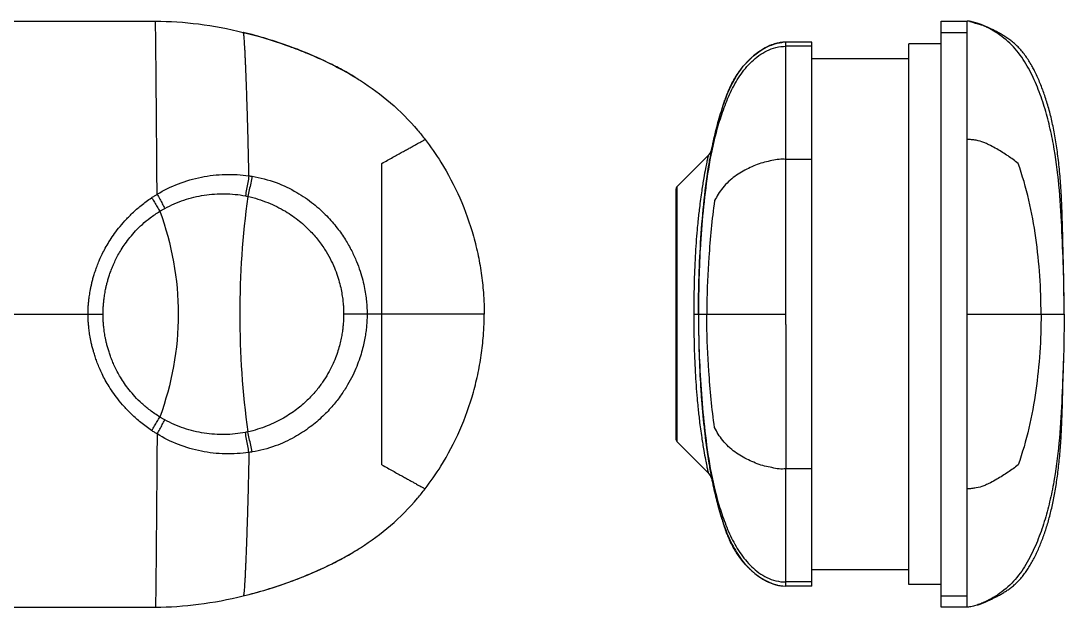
# Model space of a CAD drawing. Extents: x 12 to 460, y -119 to 203.
# Drawn here: x 125.56 to 157.8, y 131.19 to 149.29 of the extents above; entities that cross this region are included whole.
import ezdxf

# ---------------------------------------------------------------- set-up
doc = ezdxf.new("R2010")
doc.units = 0
doc.header["$LTSCALE"] = 16.335
doc.header["$MEASUREMENT"] = 0
doc.layers.get('0').update_dxf_attribs({"linetype": 'CONTINUOUS'})

msp = doc.modelspace()

# ---------------------------------------------------------------- linework, layer by layer
at = {"color": 7, "linetype": 'Continuous'}
for p, q in [((103.038, 149.285), (129.716, 149.285)), ((153.998, 131.185), (153.998, 149.285)), ((153.998, 149.285), (154.798, 149.285)), ((154.798, 131.185), (154.798, 149.285)), ((154.917, 149.274), (154.798, 149.285)), ((132.432, 148.939), (132.432, 148.939)), ((149.105, 148.632), (149.106, 148.632)), ((149.198, 148.635), (149.106, 148.632)), ((149.198, 139.912), (149.198, 148.635)), ((149.998, 148.635), (149.198, 148.635)), ((149.998, 131.835), (149.998, 148.635)), ((153.998, 148.939), (154.798, 148.939)), ((149.998, 148.509), (149.198, 148.509)), ((152.998, 131.885), (152.998, 148.585)), ((153.998, 148.585), (152.998, 148.585)), ((148.196, 148.209), (148.197, 148.209)), ((149.998, 148.135), (152.998, 148.135)), ((135.873, 147.562), (135.9, 147.545)), ((146.942, 145.489), (146.843, 144.977)), ((146.942, 145.489), (146.942, 145.492)), ((145.827, 144.165), (146.797, 145.134)), ((136.714, 135.58), (136.714, 144.891)), ((146.843, 144.976), (146.843, 144.977)), ((149.998, 145.014), (149.197, 145.015)), ((145.827, 144.165), (145.827, 136.306)), ((145.798, 144.094), (145.798, 136.377)), ((92.877, 140.235), (128.097, 140.235)), ((139.877, 140.235), (135.533, 140.235)), ((146.351, 140.235), (149.198, 140.235)), ((154.798, 140.235), (157.798, 140.235)), ((149.198, 139.912), (149.197, 135.456)), ((145.827, 136.306), (146.797, 135.336)), ((146.843, 135.496), (146.843, 135.494)), ((146.843, 135.494), (146.942, 134.981)), ((149.998, 135.456), (149.197, 135.455)), ((149.198, 131.835), (149.198, 135.456)), ((146.942, 134.981), (146.942, 134.979)), ((135.873, 132.909), (135.9, 132.925)), ((148.196, 132.262), (148.197, 132.261)), ((152.998, 132.335), (149.998, 132.335)), ((149.998, 131.962), (149.198, 131.962)), ((153.998, 131.885), (152.998, 131.885)), ((149.102, 131.839), (149.107, 131.839)), ((149.107, 131.839), (149.198, 131.835)), ((149.998, 131.835), (149.198, 131.835)), ((132.432, 131.532), (132.432, 131.532)), ((153.998, 131.532), (154.798, 131.532)), ((103.038, 131.185), (129.716, 131.185)), ((154.801, 131.185), (153.998, 131.185))]:
    msp.add_line(p, q, dxfattribs=at)
for centre, radius, start, end in [((146.441, 145.485), 0.5, 315, 338.2161), ((146.443, 145.488), 0.5, 315.0003, 336.7994), ((145.898, 144.094), 0.1, 135, 180), ((145.898, 136.377), 0.1, 180, 225), ((146.441, 134.985), 0.5, 21.7839, 45), ((146.443, 134.983), 0.5, 23.2009, 45)]:
    msp.add_arc(centre, radius, start, end, dxfattribs=at)
for points, knots in [([(129.716, 149.285), (130.16, 149.285), (131.075, 149.221), (131.976, 149.05), (132.432, 148.939)], [0, 0, 0, 0, 1.333292, 2.743324, 2.743324, 2.743324, 2.743324]), ([(129.768, 143.938), (129.768, 143.979), (129.764, 144.443), (129.759, 145.114), (129.752, 145.95), (129.747, 146.565), (129.742, 147.166), (129.737, 147.655), (129.734, 148.032), (129.732, 148.255), (129.73, 148.425), (129.729, 148.543), (129.727, 148.654), (129.726, 148.758), (129.725, 148.854), (129.724, 148.943), (129.722, 149.013), (129.722, 149.064), (129.721, 149.1), (129.72, 149.134), (129.72, 149.165), (129.719, 149.195), (129.718, 149.218), (129.718, 149.235), (129.718, 149.246), (129.717, 149.257), (129.717, 149.266), (129.717, 149.274), (129.717, 149.279), (129.716, 149.282), (129.716, 149.284), (129.716, 149.285), (129.716, 149.285), (129.716, 149.285)], [0, 0, 0, 0, 0.123625, 1.390075, 2.015544, 2.631482, 3.234061, 3.819151, 4.099108, 4.364228, 4.489334, 4.608013, 4.719219, 4.822828, 4.918962, 5.007781, 5.089321, 5.127207, 5.163061, 5.196802, 5.228356, 5.25765, 5.284613, 5.297158, 5.308858, 5.319469, 5.328746, 5.336447, 5.342326, 5.344508, 5.346144, 5.347207, 5.347677, 5.347677, 5.347677, 5.347677]), ([(154.911, 149.275), (154.948, 149.269), (155.004, 149.255), (155.085, 149.229), (155.146, 149.208), (155.196, 149.19), (155.221, 149.18), (155.231, 149.177), (155.345, 149.133), (154.734, 149.304), (154.946, 149.27), (154.902, 149.272), (154.889, 149.273)], [0, 0, 0, 0, 0.1147093, 0.1710416, 0.2547501, 0.3095285, 0.3292155, 0.3373135, 0.3407544, 0.6855377, 0.7072698, 0.7455284, 0.7455284, 0.7455284, 0.7455284]), ([(157.798, 140.235), (157.798, 140.661), (157.784, 141.512), (157.735, 142.788), (157.665, 144.063), (157.538, 145.12), (157.375, 145.955), (157.215, 146.572), (157.008, 147.177), (156.792, 147.666), (156.58, 148.04), (156.396, 148.306), (156.185, 148.551), (155.943, 148.765), (155.681, 148.949), (155.449, 149.08), (155.257, 149.168), (155.109, 149.224), (154.957, 149.271), (154.851, 149.285), (154.798, 149.285)], [0, 0, 0, 0, 1.277116, 2.554044, 3.829821, 5.106236, 5.743771, 6.380415, 7.01766, 7.659497, 7.982008, 8.304808, 8.627792, 8.950241, 9.271046, 9.588664, 9.746789, 9.905043, 10.063558, 10.222654, 10.222654, 10.222654, 10.222654]), ([(154.917, 149.274), (154.921, 149.274), (154.944, 149.27), (154.902, 149.272), (154.889, 149.273)], [0, 0, 0, 0, 0.01076442, 0.04902307, 0.04902307, 0.04902307, 0.04902307]), ([(155.164, 149.202), (155.178, 149.196), (155.199, 149.189), (155.221, 149.18), (155.231, 149.177), (155.235, 149.175), (155.237, 149.175)], [0, 0, 0, 0, 0.04561913, 0.06530612, 0.07340409, 0.07764534, 0.07764534, 0.07764534, 0.07764534]), ([(155.285, 149.156), (155.283, 149.157), (155.28, 149.158), (155.275, 149.16), (155.269, 149.162), (155.265, 149.164), (155.26, 149.166), (155.256, 149.168), (155.252, 149.169), (155.248, 149.171), (155.245, 149.172), (155.241, 149.173), (155.238, 149.174), (155.235, 149.175), (155.232, 149.177), (155.229, 149.178), (155.227, 149.179), (155.224, 149.18), (155.221, 149.181), (155.219, 149.182), (155.216, 149.183), (155.213, 149.184), (155.21, 149.185), (155.207, 149.186), (155.204, 149.187), (155.201, 149.189), (155.197, 149.19), (155.193, 149.192), (155.188, 149.193), (155.183, 149.195), (155.177, 149.197), (155.171, 149.2), (155.167, 149.201), (155.165, 149.202)], [0, 0, 0, 0, 0.0059005, 0.0114829, 0.0168596, 0.0221213, 0.0271577, 0.0317686, 0.0360226, 0.039978, 0.0436833, 0.0471799, 0.050503, 0.0536836, 0.0567496, 0.0597261, 0.0626383, 0.0655111, 0.0683693, 0.0712382, 0.074145, 0.0771192, 0.0801949, 0.0834117, 0.0868174, 0.0904705, 0.094444, 0.0988295, 0.103741, 0.1093181, 0.1157209, 0.1231069, 0.128814, 0.128814, 0.128814, 0.128814]), ([(155.529, 149.051), (155.503, 149.063), (155.461, 149.082), (155.408, 149.105), (155.375, 149.119), (155.353, 149.128), (155.337, 149.135), (155.324, 149.14), (155.314, 149.144), (155.305, 149.148), (155.298, 149.151), (155.291, 149.154), (155.287, 149.155), (155.285, 149.156)], [0, 0, 0, 0, 0.0871325, 0.1390762, 0.1712875, 0.1939195, 0.2109578, 0.2243625, 0.2352509, 0.2443965, 0.2523066, 0.2593211, 0.2656837, 0.2656837, 0.2656837, 0.2656837]), ([(132.432, 148.939), (132.876, 148.83), (133.355, 148.686), (133.826, 148.518), (133.866, 148.503)], [0, 0, 0, 0, 1.369548, 1.498645, 1.498645, 1.498645, 1.498645]), ([(132.606, 144.507), (132.602, 144.699), (132.594, 145.09), (132.579, 145.675), (132.564, 146.258), (132.546, 146.826), (132.53, 147.289), (132.516, 147.649), (132.507, 147.869), (132.5, 148.041), (132.494, 148.165), (132.489, 148.284), (132.483, 148.396), (132.477, 148.501), (132.471, 148.598), (132.465, 148.685), (132.46, 148.752), (132.455, 148.8), (132.452, 148.831), (132.449, 148.859), (132.446, 148.884), (132.443, 148.905), (132.439, 148.921), (132.437, 148.932), (132.434, 148.937), (132.433, 148.938), (132.432, 148.939)], [0, 0, 0, 0, 0.577239, 1.17192, 1.756959, 2.326106, 2.876533, 3.14519, 3.408449, 3.536971, 3.661667, 3.780909, 3.893671, 3.999085, 4.096299, 4.184397, 4.262185, 4.296821, 4.328418, 4.356831, 4.381917, 4.403387, 4.420363, 4.431879, 4.435375, 4.437396, 4.437396, 4.437396, 4.437396]), ([(148.197, 148.209), (148.25, 148.254), (148.383, 148.356), (148.613, 148.495), (148.846, 148.588), (149.014, 148.622), (149.085, 148.63), (149.105, 148.632)], [0, 0, 0, 0, 0.207295, 0.503561, 0.802359, 0.953891, 1.016267, 1.016267, 1.016267, 1.016267]), ([(149.105, 148.632), (149.053, 148.628), (148.934, 148.609), (148.75, 148.552), (148.554, 148.46), (148.369, 148.345), (148.252, 148.255), (148.197, 148.209)], [0, 0, 0, 0, 0.156629, 0.361209, 0.575926, 0.802965, 1.0166, 1.0166, 1.0166, 1.0166]), ([(149.105, 148.632), (149.053, 148.628), (148.99, 148.618), (148.927, 148.603), (148.916, 148.6)], [0, 0, 0, 0, 0.1566288, 0.1922191, 0.1922191, 0.1922191, 0.1922191]), ([(156.882, 147.75), (156.862, 147.791), (156.813, 147.884), (156.731, 148.025), (156.637, 148.17), (156.537, 148.306), (156.431, 148.431), (156.32, 148.544), (156.206, 148.644), (156.089, 148.733), (155.972, 148.811), (155.857, 148.881), (155.78, 148.923), (155.742, 148.944)], [0, 0, 0, 0, 0.136182, 0.314814, 0.488318, 0.656768, 0.820389, 0.978556, 1.130875, 1.277106, 1.417344, 1.552099, 1.681441, 1.681441, 1.681441, 1.681441]), ([(134.236, 148.363), (134.147, 148.398), (134.024, 148.445), (133.9, 148.491), (133.866, 148.503)], [0, 0, 0, 0, 0.2865378, 0.3957963, 0.3957963, 0.3957963, 0.3957963]), ([(134.236, 148.363), (134.294, 148.34), (134.581, 148.224), (134.894, 148.084), (135.145, 147.96), (135.174, 147.945)], [0, 0, 0, 0, 0.187376, 0.928694, 1.026911, 1.026911, 1.026911, 1.026911]), ([(146.498, 140.235), (146.498, 140.622), (146.512, 141.395), (146.571, 142.553), (146.671, 143.709), (146.823, 144.859), (147.026, 145.807), (147.26, 146.548), (147.479, 147.089), (147.712, 147.517), (147.942, 147.828), (148.138, 148.04), (148.36, 148.227), (148.61, 148.38), (148.892, 148.484), (149.095, 148.509), (149.198, 148.509)], [0, 0, 0, 0, 1.159768, 2.318914, 3.47837, 4.638555, 5.798571, 6.381311, 6.966466, 7.548189, 7.83668, 8.124656, 8.413834, 8.704437, 8.999757, 9.30953, 9.30953, 9.30953, 9.30953]), ([(146.942, 145.492), (146.943, 145.496), (146.985, 145.692), (147.077, 146.081), (147.243, 146.651), (147.42, 147.115), (147.597, 147.468), (147.749, 147.718), (147.926, 147.949), (148.081, 148.109), (148.175, 148.191), (148.196, 148.209)], [0, 0, 0, 0, 0.012517, 0.602763, 1.19848, 1.793798, 2.088847, 2.381049, 2.67093, 2.960649, 3.045008, 3.045008, 3.045008, 3.045008]), ([(148.196, 148.209), (148.192, 148.205), (148.177, 148.193), (148.154, 148.172), (148.126, 148.148), (148.099, 148.123), (148.073, 148.099), (148.048, 148.075), (148.024, 148.051), (148.001, 148.028), (147.979, 148.005), (147.957, 147.982), (147.936, 147.96), (147.916, 147.937), (147.897, 147.916), (147.879, 147.895), (147.861, 147.874), (147.845, 147.854), (147.829, 147.834), (147.814, 147.816), (147.8, 147.798), (147.788, 147.782), (147.777, 147.768), (147.768, 147.756), (147.761, 147.746), (147.757, 147.741), (147.755, 147.738), (147.754, 147.737)], [0, 0, 0, 0, 0.018111, 0.0564057, 0.0935243, 0.1297693, 0.1651839, 0.1997786, 0.2335636, 0.2665479, 0.2987362, 0.3301292, 0.3607252, 0.390514, 0.4194756, 0.4475729, 0.4747468, 0.5009114, 0.5259454, 0.549682, 0.5718928, 0.5922755, 0.6104338, 0.6258534, 0.6378804, 0.6457133, 0.6476802, 0.6476802, 0.6476802, 0.6476802]), ([(135.843, 147.58), (135.689, 147.672), (135.467, 147.796), (135.241, 147.912), (135.174, 147.945)], [0, 0, 0, 0, 0.539502, 0.762523, 0.762523, 0.762523, 0.762523]), ([(147.705, 147.667), (147.695, 147.653), (147.67, 147.616), (147.629, 147.55), (147.58, 147.466), (147.532, 147.377), (147.488, 147.287), (147.447, 147.199), (147.411, 147.115), (147.38, 147.039), (147.357, 146.978), (147.341, 146.935), (147.331, 146.907), (147.325, 146.89), (147.321, 146.879), (147.318, 146.871), (147.315, 146.864), (147.314, 146.859), (147.312, 146.854), (147.311, 146.85), (147.309, 146.846), (147.308, 146.843), (147.307, 146.839), (147.306, 146.837), (147.305, 146.834), (147.305, 146.833), (147.304, 146.832)], [0, 0, 0, 0, 0.05031, 0.1345991, 0.2351187, 0.338852, 0.4394961, 0.5371836, 0.6291489, 0.7133412, 0.7818704, 0.8260491, 0.8520331, 0.8687333, 0.8801976, 0.8886527, 0.8953406, 0.9009006, 0.9057187, 0.9100494, 0.9140646, 0.9178811, 0.9212654, 0.9241337, 0.9265803, 0.9286833, 0.9286833, 0.9286833, 0.9286833]), ([(147.764, 147.751), (147.764, 147.751), (147.763, 147.749), (147.762, 147.747), (147.759, 147.744), (147.757, 147.741), (147.755, 147.738), (147.752, 147.734), (147.749, 147.73), (147.745, 147.725), (147.741, 147.719), (147.736, 147.712), (147.729, 147.702), (147.718, 147.687), (147.71, 147.675), (147.705, 147.667)], [0, 0, 0, 0, 0.0009812, 0.0042596, 0.0089243, 0.012022, 0.0157936, 0.0204062, 0.0259397, 0.0320476, 0.0390425, 0.0475643, 0.0587865, 0.0753393, 0.1026893, 0.1026893, 0.1026893, 0.1026893]), ([(157.131, 147.177), (157.108, 147.238), (157.06, 147.359), (156.985, 147.537), (156.931, 147.652), (156.903, 147.708)], [0, 0, 0, 0, 0.197469, 0.3901553, 0.5782752, 0.5782752, 0.5782752, 0.5782752]), ([(135.9, 147.545), (135.952, 147.514), (136.329, 147.279), (137.009, 146.78), (137.645, 146.134), (137.973, 145.73), (138.049, 145.632)], [0, 0, 0, 0, 0.18237, 1.330199, 2.520559, 2.891171, 2.891171, 2.891171, 2.891171]), ([(157.732, 143.424), (157.728, 143.532), (157.72, 143.743), (157.704, 144.055), (157.684, 144.353), (157.659, 144.64), (157.631, 144.915), (157.599, 145.181), (157.563, 145.436), (157.523, 145.683), (157.48, 145.92), (157.432, 146.149), (157.38, 146.37), (157.325, 146.582), (157.264, 146.787), (157.202, 146.98), (157.158, 147.104), (157.136, 147.163)], [0, 0, 0, 0, 0.324613, 0.635758, 0.934574, 1.222009, 1.49887, 1.765854, 2.023685, 2.273035, 2.514327, 2.747963, 2.974423, 3.19418, 3.407532, 3.615042, 3.803049, 3.803049, 3.803049, 3.803049]), ([(147.31, 146.847), (147.301, 146.823), (147.273, 146.741), (147.296, 146.807), (147.302, 146.825), (147.305, 146.834), (147.307, 146.839), (147.308, 146.842), (147.311, 146.85), (147.295, 146.805), (147.287, 146.783), (147.264, 146.713), (147.243, 146.647), (147.22, 146.573), (147.197, 146.497), (147.174, 146.419), (147.151, 146.338), (147.127, 146.253), (147.102, 146.16), (147.075, 146.057), (147.045, 145.938), (147.011, 145.797), (146.976, 145.646), (146.953, 145.541), (146.942, 145.492)], [0, 0, 0, 0, 0.075262, 0.114481, 0.129641, 0.137485, 0.142313, 0.145628, 0.148076, 0.164911, 0.21506, 0.281592, 0.35584, 0.433124, 0.512267, 0.593398, 0.677255, 0.765185, 0.859481, 0.963999, 1.084755, 1.229454, 1.398354, 1.550487, 1.550487, 1.550487, 1.550487]), ([(136.714, 144.891), (136.772, 144.923), (136.885, 144.986), (137.05, 145.077), (137.204, 145.163), (137.344, 145.241), (137.471, 145.311), (137.586, 145.375), (137.688, 145.432), (137.776, 145.481), (137.85, 145.522), (137.909, 145.555), (137.957, 145.581), (137.993, 145.601), (138.02, 145.616), (138.037, 145.627), (138.047, 145.63), (138.049, 145.632)], [0, 0, 0, 0, 0.196895, 0.387614, 0.565658, 0.726431, 0.870189, 1.000751, 1.118718, 1.22088, 1.304842, 1.371732, 1.424656, 1.466337, 1.497367, 1.516718, 1.52658, 1.52658, 1.52658, 1.52658]), ([(138.049, 145.632), (138.224, 145.406), (138.625, 144.828), (139.149, 143.834), (139.501, 142.848), (139.697, 142.04), (139.784, 141.533), (139.832, 141.128), (139.854, 140.878), (139.866, 140.678), (139.872, 140.53), (139.876, 140.382), (139.877, 140.284), (139.877, 140.235)], [0, 0, 0, 0, 0.857179, 2.106774, 3.361473, 3.984429, 4.6003, 4.904632, 5.205982, 5.355412, 5.503938, 5.651507, 5.798066, 5.798066, 5.798066, 5.798066]), ([(156.375, 144.891), (156.275, 144.972), (156.116, 145.09), (155.892, 145.233), (155.712, 145.339), (155.556, 145.426), (155.425, 145.492), (155.277, 145.555), (155.114, 145.602), (154.938, 145.626), (154.845, 145.631), (154.798, 145.632)], [0, 0, 0, 0, 0.387131, 0.590654, 0.799668, 1.013715, 1.124791, 1.240957, 1.494596, 1.632065, 1.773064, 1.773064, 1.773064, 1.773064]), ([(146.797, 145.134), (146.796, 145.128), (146.79, 145.101), (146.784, 145.073), (146.78, 145.052)], [0, 0, 0, 0, 0.01907423, 0.08442052, 0.08442052, 0.08442052, 0.08442052]), ([(146.754, 144.929), (146.741, 144.864), (146.709, 144.702), (146.655, 144.409), (146.59, 144.005), (146.529, 143.558), (146.495, 143.243), (146.481, 143.104)], [0, 0, 0, 0, 0.200962, 0.493801, 0.895191, 1.426138, 1.846821, 1.846821, 1.846821, 1.846821]), ([(146.498, 140.235), (146.498, 140.628), (146.511, 141.413), (146.566, 142.589), (146.665, 143.762), (146.771, 144.557), (146.84, 144.96), (146.843, 144.976)], [0, 0, 0, 0, 1.177921, 2.354869, 3.532803, 4.708635, 4.758128, 4.758128, 4.758128, 4.758128]), ([(146.843, 144.976), (146.835, 144.93), (146.816, 144.818), (146.789, 144.648), (146.763, 144.474), (146.743, 144.326), (146.726, 144.198), (146.712, 144.086), (146.699, 143.986), (146.689, 143.896), (146.679, 143.813), (146.671, 143.735), (146.663, 143.663), (146.656, 143.595), (146.649, 143.531), (146.643, 143.471), (146.638, 143.415), (146.633, 143.364), (146.628, 143.316), (146.624, 143.272), (146.621, 143.233), (146.618, 143.198), (146.615, 143.167), (146.612, 143.141), (146.611, 143.121), (146.608, 143.104), (146.61, 143.097), (146.607, 143.091), (146.608, 143.091)], [0, 0, 0, 0, 0.139448, 0.341309, 0.517189, 0.664871, 0.791884, 0.903441, 1.003176, 1.093694, 1.176937, 1.254405, 1.327011, 1.395166, 1.459311, 1.519484, 1.57564, 1.627734, 1.675716, 1.719523, 1.759071, 1.794241, 1.824892, 1.850894, 1.87198, 1.887695, 1.897344, 1.900122, 1.900122, 1.900122, 1.900122]), ([(149.197, 145.014), (149.128, 145.021), (148.983, 145.023), (148.765, 144.974), (148.536, 144.936), (148.313, 144.858), (148.093, 144.766), (147.88, 144.655), (147.672, 144.528), (147.541, 144.429), (147.479, 144.376)], [0, 0, 0, 0, 0.205759, 0.43333, 0.666594, 0.902912, 1.139978, 1.379932, 1.624166, 1.869592, 1.869592, 1.869592, 1.869592]), ([(157.084, 140.235), (157.084, 141.023), (156.985, 142.599), (156.642, 144.15), (156.375, 144.891)], [0, 0, 0, 0, 2.363715, 4.725597, 4.725597, 4.725597, 4.725597]), ([(129.768, 143.938), (129.979, 144.065), (130.421, 144.283), (131.132, 144.49), (131.868, 144.572), (132.362, 144.543), (132.606, 144.507)], [0, 0, 0, 0, 0.737006, 1.471773, 2.209483, 2.948224, 2.948224, 2.948224, 2.948224]), ([(132.606, 144.507), (132.594, 144.438), (132.57, 144.3), (132.533, 144.094), (132.508, 143.957), (132.496, 143.889)], [0, 0, 0, 0, 0.2096228, 0.4201942, 0.6275615, 0.6275615, 0.6275615, 0.6275615]), ([(132.707, 144.493), (132.692, 144.424), (132.662, 144.285), (132.617, 144.079), (132.586, 143.941), (132.57, 143.873)], [0, 0, 0, 0, 0.2118508, 0.4247787, 0.6344917, 0.6344917, 0.6344917, 0.6344917]), ([(132.606, 144.507), (132.623, 144.505), (132.656, 144.501), (132.69, 144.496), (132.707, 144.493)], [0, 0, 0, 0, 0.0512581, 0.1023402, 0.1023402, 0.1023402, 0.1023402]), ([(132.707, 144.493), (132.958, 144.452), (133.436, 144.325), (134.071, 144.024), (134.591, 143.666), (135.005, 143.29), (135.33, 142.914), (135.584, 142.55), (135.78, 142.203), (135.93, 141.877), (136.042, 141.572), (136.123, 141.292), (136.18, 141.035), (136.219, 140.803), (136.242, 140.596), (136.255, 140.41), (136.258, 140.292), (136.258, 140.235)], [0, 0, 0, 0, 0.764478, 1.471831, 2.098731, 2.651957, 3.144358, 3.585808, 3.981535, 4.33914, 4.661434, 4.952677, 5.216028, 5.450819, 5.656825, 5.840787, 6.010392, 6.010392, 6.010392, 6.010392]), ([(147.48, 144.376), (147.462, 144.361), (147.379, 144.287), (147.25, 144.145), (147.108, 143.946), (147.031, 143.809), (146.996, 143.741)], [0, 0, 0, 0, 0.0700848, 0.3316431, 0.5733298, 0.8028746, 0.8028746, 0.8028746, 0.8028746]), ([(127.633, 140.235), (127.633, 140.263), (127.634, 140.316), (127.637, 140.391), (127.64, 140.46), (127.645, 140.526), (127.651, 140.593), (127.658, 140.662), (127.667, 140.735), (127.678, 140.815), (127.692, 140.902), (127.709, 140.997), (127.73, 141.101), (127.756, 141.214), (127.787, 141.336), (127.826, 141.467), (127.872, 141.609), (127.927, 141.76), (127.993, 141.922), (128.073, 142.095), (128.168, 142.278), (128.282, 142.473), (128.419, 142.68), (128.582, 142.897), (128.776, 143.126), (129.006, 143.362), (129.281, 143.604), (129.487, 143.755), (129.599, 143.83)], [0, 0, 0, 0, 0.083856, 0.157124, 0.225071, 0.290892, 0.357229, 0.426085, 0.499403, 0.579238, 0.667095, 0.763563, 0.869216, 0.984661, 1.110525, 1.247423, 1.395927, 1.556858, 1.731267, 1.920443, 2.126497, 2.35153, 2.597904, 2.868855, 3.167411, 3.495563, 3.8586, 4.262541, 4.262541, 4.262541, 4.262541]), ([(129.599, 143.83), (129.627, 143.849), (129.683, 143.885), (129.74, 143.921), (129.768, 143.938)], [0, 0, 0, 0, 0.1004074, 0.2008827, 0.2008827, 0.2008827, 0.2008827]), ([(129.599, 143.83), (129.628, 143.784), (129.685, 143.69), (129.77, 143.551), (129.826, 143.458), (129.854, 143.412)], [0, 0, 0, 0, 0.164852, 0.3286946, 0.4895549, 0.4895549, 0.4895549, 0.4895549]), ([(129.768, 143.938), (129.796, 143.889), (129.85, 143.792), (129.929, 143.646), (129.981, 143.549), (130.007, 143.501)], [0, 0, 0, 0, 0.167696, 0.3344545, 0.498198, 0.498198, 0.498198, 0.498198]), ([(130.007, 143.501), (130.196, 143.604), (130.591, 143.777), (131.218, 143.929), (131.86, 143.972), (132.287, 143.929), (132.496, 143.889)], [0, 0, 0, 0, 0.645943, 1.286629, 1.927606, 2.565939, 2.565939, 2.565939, 2.565939]), ([(132.496, 143.889), (132.508, 143.887), (132.533, 143.882), (132.558, 143.876), (132.57, 143.873)], [0, 0, 0, 0, 0.03808137, 0.07624075, 0.07624075, 0.07624075, 0.07624075]), ([(132.57, 143.873), (132.781, 143.826), (133.182, 143.699), (133.718, 143.437), (134.157, 143.13), (134.506, 142.81), (134.778, 142.492), (134.989, 142.182), (135.151, 141.887), (135.273, 141.611), (135.364, 141.354), (135.429, 141.116), (135.474, 140.9), (135.503, 140.706), (135.521, 140.533), (135.531, 140.379), (135.533, 140.282), (135.533, 140.235)], [0, 0, 0, 0, 0.649641, 1.253299, 1.78373, 2.251799, 2.667317, 3.039457, 3.373399, 3.674839, 3.946068, 4.190769, 4.411745, 4.608584, 4.780739, 4.933068, 5.07169, 5.07169, 5.07169, 5.07169]), ([(129.854, 143.412), (129.879, 143.427), (129.929, 143.458), (129.981, 143.486), (130.007, 143.501)], [0, 0, 0, 0, 0.0884995, 0.1769941, 0.1769941, 0.1769941, 0.1769941]), ([(146.996, 143.741), (146.913, 143.161), (146.813, 142.087), (146.763, 141.01), (146.756, 140.518)], [0, 0, 0, 0, 1.757745, 3.232846, 3.232846, 3.232846, 3.232846]), ([(128.097, 140.235), (128.097, 140.259), (128.098, 140.304), (128.1, 140.369), (128.103, 140.43), (128.107, 140.488), (128.112, 140.547), (128.117, 140.609), (128.124, 140.674), (128.133, 140.745), (128.144, 140.823), (128.159, 140.908), (128.176, 141.001), (128.198, 141.102), (128.226, 141.212), (128.259, 141.33), (128.299, 141.458), (128.348, 141.594), (128.406, 141.739), (128.476, 141.894), (128.56, 142.059), (128.662, 142.233), (128.785, 142.418), (128.932, 142.612), (129.107, 142.813), (129.316, 143.018), (129.565, 143.224), (129.752, 143.35), (129.854, 143.412)], [0, 0, 0, 0, 0.071859, 0.135349, 0.194833, 0.252838, 0.311547, 0.372663, 0.437879, 0.509014, 0.58741, 0.6736, 0.768108, 0.871483, 0.984289, 1.107078, 1.240326, 1.38465, 1.540911, 1.710156, 1.894186, 2.095395, 2.316066, 2.558882, 2.824964, 3.115733, 3.436206, 3.792319, 3.792319, 3.792319, 3.792319]), ([(157.779, 141.691), (157.777, 141.782), (157.772, 142.004), (157.763, 142.35), (157.753, 142.723), (157.745, 143.038), (157.739, 143.228), (157.737, 143.3)], [0, 0, 0, 0, 0.27362, 0.665886, 1.038813, 1.394096, 1.609675, 1.609675, 1.609675, 1.609675]), ([(146.481, 143.104), (146.472, 143.017), (146.438, 142.658), (146.393, 142.006), (146.359, 141.136), (146.351, 140.539), (146.351, 140.235)], [0, 0, 0, 0, 0.260955, 1.080251, 1.962087, 2.872235, 2.872235, 2.872235, 2.872235]), ([(146.608, 143.09), (146.606, 143.062), (146.579, 142.746), (146.544, 142.197), (146.523, 141.676), (146.516, 141.444)], [0, 0, 0, 0, 0.08523, 0.95068, 1.64953, 1.64953, 1.64953, 1.64953]), ([(157.798, 140.235), (157.798, 140.372), (157.797, 140.665), (157.791, 141.103), (157.784, 141.451), (157.78, 141.644), (157.779, 141.691)], [0, 0, 0, 0, 0.411234, 0.87688, 1.315318, 1.455679, 1.455679, 1.455679, 1.455679]), ([(146.514, 141.385), (146.512, 141.325), (146.502, 140.942), (146.498, 140.559), (146.498, 140.235)], [0, 0, 0, 0, 0.179432, 1.149683, 1.149683, 1.149683, 1.149683]), ([(129.599, 136.64), (129.483, 136.718), (129.27, 136.875), (128.988, 137.125), (128.753, 137.37), (128.556, 137.606), (128.392, 137.829), (128.255, 138.041), (128.142, 138.24), (128.048, 138.428), (127.97, 138.603), (127.906, 138.767), (127.852, 138.92), (127.808, 139.062), (127.771, 139.194), (127.742, 139.316), (127.718, 139.428), (127.698, 139.53), (127.683, 139.623), (127.67, 139.708), (127.661, 139.786), (127.653, 139.86), (127.646, 139.931), (127.641, 140.002), (127.637, 140.075), (127.634, 140.153), (127.633, 140.207), (127.633, 140.235)], [0, 0, 0, 0, 0.418201, 0.792582, 1.129854, 1.435725, 1.712123, 1.962809, 2.191142, 2.399636, 2.590701, 2.766421, 2.928062, 3.076739, 3.213257, 3.338276, 3.452463, 3.556468, 3.650917, 3.736359, 3.814149, 3.886899, 3.957407, 4.028109, 4.100853, 4.177588, 4.262499, 4.262499, 4.262499, 4.262499]), ([(129.854, 137.058), (129.749, 137.122), (129.555, 137.254), (129.299, 137.467), (129.086, 137.68), (128.909, 137.888), (128.761, 138.087), (128.638, 138.277), (128.537, 138.455), (128.454, 138.623), (128.385, 138.78), (128.329, 138.928), (128.282, 139.065), (128.243, 139.193), (128.212, 139.312), (128.187, 139.421), (128.166, 139.521), (128.15, 139.613), (128.137, 139.697), (128.127, 139.773), (128.119, 139.842), (128.113, 139.907), (128.108, 139.97), (128.104, 140.033), (128.101, 140.097), (128.098, 140.165), (128.097, 140.211), (128.097, 140.235)], [0, 0, 0, 0, 0.368686, 0.699221, 0.998213, 1.271034, 1.518808, 1.743263, 1.947333, 2.133602, 2.304623, 2.46212, 2.60712, 2.740513, 2.862922, 2.974924, 3.077117, 3.17009, 3.254412, 3.330585, 3.39982, 3.464437, 3.526887, 3.589249, 3.652983, 3.719506, 3.792275, 3.792275, 3.792275, 3.792275]), ([(135.533, 140.235), (135.533, 140.19), (135.531, 140.098), (135.522, 139.958), (135.508, 139.811), (135.487, 139.655), (135.457, 139.485), (135.414, 139.299), (135.356, 139.096), (135.279, 138.876), (135.177, 138.639), (135.046, 138.387), (134.879, 138.121), (134.668, 137.844), (134.402, 137.56), (134.071, 137.276), (133.658, 137.002), (133.153, 136.762), (132.773, 136.643), (132.57, 136.597)], [0, 0, 0, 0, 0.135418, 0.275962, 0.421512, 0.577296, 0.749202, 0.939389, 1.149765, 1.381953, 1.638559, 1.921345, 2.233372, 2.580348, 2.965533, 3.398504, 3.885911, 4.447394, 5.072171, 5.072171, 5.072171, 5.072171]), ([(136.258, 140.235), (136.258, 140.18), (136.255, 140.068), (136.244, 139.899), (136.225, 139.723), (136.198, 139.536), (136.159, 139.334), (136.105, 139.113), (136.032, 138.873), (135.936, 138.613), (135.812, 138.334), (135.653, 138.037), (135.451, 137.724), (135.198, 137.397), (134.882, 137.062), (134.489, 136.729), (134, 136.41), (133.401, 136.136), (132.949, 136.017), (132.707, 135.978)], [0, 0, 0, 0, 0.165707, 0.33556, 0.509895, 0.695823, 0.900756, 1.127352, 1.377669, 1.653564, 1.958045, 2.293153, 2.663101, 3.074826, 3.530674, 4.042177, 4.618114, 5.275609, 6.011018, 6.011018, 6.011018, 6.011018]), ([(138.049, 134.838), (138.224, 135.064), (138.625, 135.642), (139.149, 136.637), (139.501, 137.622), (139.697, 138.431), (139.784, 138.938), (139.832, 139.342), (139.854, 139.593), (139.866, 139.793), (139.872, 139.941), (139.876, 140.088), (139.877, 140.186), (139.877, 140.235)], [0, 0, 0, 0, 0.857179, 2.106774, 3.361473, 3.984429, 4.6003, 4.904632, 5.205982, 5.355412, 5.503938, 5.651507, 5.798066, 5.798066, 5.798066, 5.798066]), ([(146.351, 140.235), (146.351, 139.932), (146.359, 139.336), (146.393, 138.467), (146.438, 137.814), (146.472, 137.455), (146.481, 137.367)], [0, 0, 0, 0, 0.908625, 1.789084, 2.607825, 2.872216, 2.872216, 2.872216, 2.872216]), ([(146.498, 140.235), (146.498, 139.912), (146.502, 139.529), (146.512, 139.146), (146.514, 139.086)], [0, 0, 0, 0, 0.968627, 1.149274, 1.149274, 1.149274, 1.149274]), ([(146.498, 140.235), (146.498, 139.843), (146.511, 139.058), (146.566, 137.881), (146.665, 136.708), (146.771, 135.914), (146.84, 135.512), (146.843, 135.496)], [0, 0, 0, 0, 1.177921, 2.354869, 3.532803, 4.708635, 4.757192, 4.757192, 4.757192, 4.757192]), ([(146.498, 140.235), (146.498, 139.849), (146.512, 139.076), (146.571, 137.918), (146.671, 136.762), (146.823, 135.612), (147.026, 134.664), (147.26, 133.923), (147.479, 133.381), (147.712, 132.954), (147.942, 132.643), (148.138, 132.43), (148.36, 132.243), (148.61, 132.091), (148.892, 131.986), (149.095, 131.962), (149.198, 131.962)], [0, 0, 0, 0, 1.159768, 2.318914, 3.47837, 4.638555, 5.798571, 6.381311, 6.966466, 7.548189, 7.83668, 8.124656, 8.413834, 8.704437, 8.999757, 9.30953, 9.30953, 9.30953, 9.30953]), ([(146.996, 136.73), (146.913, 137.31), (146.813, 138.384), (146.763, 139.461), (146.756, 139.952)], [0, 0, 0, 0, 1.757745, 3.232846, 3.232846, 3.232846, 3.232846]), ([(157.798, 140.235), (157.798, 139.81), (157.784, 138.958), (157.735, 137.683), (157.665, 136.408), (157.538, 135.351), (157.375, 134.516), (157.215, 133.899), (157.008, 133.294), (156.792, 132.805), (156.58, 132.431), (156.396, 132.165), (156.185, 131.92), (155.943, 131.706), (155.681, 131.521), (155.449, 131.39), (155.257, 131.303), (155.109, 131.247), (154.957, 131.2), (154.851, 131.186), (154.798, 131.185)], [0, 0, 0, 0, 1.277116, 2.554044, 3.829821, 5.106236, 5.743771, 6.380415, 7.01766, 7.659497, 7.982008, 8.304808, 8.627792, 8.950241, 9.271046, 9.588664, 9.746789, 9.905043, 10.063558, 10.222654, 10.222654, 10.222654, 10.222654]), ([(157.084, 140.235), (157.084, 139.447), (156.985, 137.871), (156.642, 136.321), (156.375, 135.58)], [0, 0, 0, 0, 2.363715, 4.725597, 4.725597, 4.725597, 4.725597]), ([(146.516, 139.027), (146.523, 138.795), (146.544, 138.275), (146.579, 137.727), (146.606, 137.41), (146.608, 137.38)], [0, 0, 0, 0, 0.695261, 1.560154, 1.649019, 1.649019, 1.649019, 1.649019]), ([(157.74, 137.27), (157.743, 137.377), (157.749, 137.595), (157.758, 137.93), (157.768, 138.28), (157.774, 138.565), (157.778, 138.733), (157.779, 138.779)], [0, 0, 0, 0, 0.320065, 0.654391, 1.004239, 1.371075, 1.508705, 1.508705, 1.508705, 1.508705]), ([(146.481, 137.367), (146.495, 137.228), (146.529, 136.914), (146.589, 136.467), (146.655, 136.063), (146.709, 135.769), (146.741, 135.608), (146.754, 135.542)], [0, 0, 0, 0, 0.417988, 0.949759, 1.351797, 1.645113, 1.84644, 1.84644, 1.84644, 1.84644]), ([(146.608, 137.38), (146.605, 137.38), (146.611, 137.368), (146.609, 137.356), (146.612, 137.337), (146.614, 137.314), (146.616, 137.286), (146.619, 137.254), (146.622, 137.218), (146.626, 137.178), (146.63, 137.135), (146.635, 137.087), (146.64, 137.036), (146.645, 136.98), (146.651, 136.921), (146.658, 136.858), (146.665, 136.79), (146.673, 136.718), (146.681, 136.641), (146.691, 136.558), (146.701, 136.468), (146.713, 136.37), (146.727, 136.261), (146.744, 136.139), (146.763, 135.999), (146.787, 135.837), (146.814, 135.667), (146.833, 135.55), (146.843, 135.496)], [0, 0, 0, 0, 0.009597, 0.02313, 0.041925, 0.065459, 0.093378, 0.125461, 0.161585, 0.201631, 0.245544, 0.293313, 0.344959, 0.400523, 0.460066, 0.523661, 0.591542, 0.664056, 0.741438, 0.824472, 0.914365, 1.012663, 1.121427, 1.243481, 1.382755, 1.544118, 1.733724, 1.899932, 1.899932, 1.899932, 1.899932]), ([(129.599, 136.64), (129.628, 136.687), (129.685, 136.78), (129.77, 136.92), (129.826, 137.012), (129.854, 137.058)], [0, 0, 0, 0, 0.164852, 0.3286946, 0.4895549, 0.4895549, 0.4895549, 0.4895549]), ([(130.007, 136.97), (129.981, 136.984), (129.929, 137.013), (129.879, 137.043), (129.854, 137.058)], [0, 0, 0, 0, 0.0884945, 0.1769941, 0.1769941, 0.1769941, 0.1769941]), ([(157.135, 133.306), (157.135, 133.307), (157.157, 133.366), (157.2, 133.484), (157.259, 133.665), (157.314, 133.852), (157.366, 134.045), (157.415, 134.245), (157.46, 134.452), (157.502, 134.666), (157.54, 134.888), (157.575, 135.117), (157.607, 135.354), (157.636, 135.599), (157.661, 135.853), (157.683, 136.116), (157.702, 136.389), (157.717, 136.673), (157.728, 136.935), (157.734, 137.102), (157.737, 137.171)], [0, 0, 0, 0, 0.002065, 0.187694, 0.377705, 0.572567, 0.772757, 0.978532, 1.190203, 1.408162, 1.632734, 1.864213, 2.102979, 2.349591, 2.604602, 2.86855, 3.142066, 3.425872, 3.720834, 3.92873, 3.92873, 3.92873, 3.92873]), ([(129.768, 136.533), (129.796, 136.581), (129.85, 136.679), (129.929, 136.825), (129.981, 136.922), (130.007, 136.97)], [0, 0, 0, 0, 0.167696, 0.3344545, 0.4981979, 0.4981979, 0.4981979, 0.4981979]), ([(132.496, 136.581), (132.287, 136.542), (131.86, 136.498), (131.218, 136.541), (130.591, 136.694), (130.196, 136.867), (130.007, 136.97)], [0, 0, 0, 0, 0.638333, 1.27931, 1.919996, 2.565939, 2.565939, 2.565939, 2.565939]), ([(147.48, 136.095), (147.462, 136.11), (147.379, 136.184), (147.25, 136.325), (147.108, 136.525), (147.031, 136.662), (146.996, 136.73)], [0, 0, 0, 0, 0.0700848, 0.3316431, 0.5733298, 0.8028746, 0.8028746, 0.8028746, 0.8028746]), ([(129.768, 136.533), (129.74, 136.55), (129.683, 136.585), (129.627, 136.622), (129.599, 136.64)], [0, 0, 0, 0, 0.1004754, 0.2008827, 0.2008827, 0.2008827, 0.2008827]), ([(129.768, 136.533), (129.768, 136.491), (129.764, 136.028), (129.759, 135.356), (129.752, 134.52), (129.747, 133.906), (129.742, 133.305), (129.737, 132.815), (129.734, 132.439), (129.732, 132.215), (129.73, 132.046), (129.729, 131.927), (129.727, 131.816), (129.726, 131.712), (129.725, 131.616), (129.724, 131.527), (129.722, 131.458), (129.722, 131.406), (129.721, 131.371), (129.72, 131.337), (129.72, 131.305), (129.719, 131.276), (129.718, 131.253), (129.718, 131.236), (129.718, 131.224), (129.717, 131.214), (129.717, 131.205), (129.717, 131.197), (129.717, 131.192), (129.716, 131.189), (129.716, 131.187), (129.716, 131.186), (129.716, 131.185), (129.716, 131.185)], [0, 0, 0, 0, 0.123625, 1.390075, 2.015544, 2.631482, 3.234061, 3.819151, 4.099108, 4.364228, 4.489334, 4.608013, 4.719219, 4.822828, 4.918962, 5.007781, 5.089321, 5.127207, 5.163061, 5.196802, 5.228356, 5.25765, 5.284613, 5.297158, 5.308858, 5.319469, 5.328746, 5.336447, 5.342326, 5.344508, 5.346144, 5.347207, 5.347677, 5.347677, 5.347677, 5.347677]), ([(132.606, 135.964), (132.362, 135.928), (131.868, 135.898), (131.132, 135.98), (130.421, 136.188), (129.979, 136.406), (129.768, 136.533)], [0, 0, 0, 0, 0.738742, 1.476451, 2.211218, 2.948224, 2.948224, 2.948224, 2.948224]), ([(132.57, 136.597), (132.558, 136.594), (132.533, 136.589), (132.508, 136.584), (132.496, 136.581)], [0, 0, 0, 0, 0.03815938, 0.07624075, 0.07624075, 0.07624075, 0.07624075]), ([(132.606, 135.964), (132.594, 136.032), (132.57, 136.17), (132.533, 136.376), (132.508, 136.514), (132.496, 136.581)], [0, 0, 0, 0, 0.2096228, 0.4201942, 0.6275616, 0.6275616, 0.6275616, 0.6275616]), ([(132.707, 135.978), (132.692, 136.047), (132.662, 136.185), (132.617, 136.392), (132.586, 136.529), (132.57, 136.597)], [0, 0, 0, 0, 0.2118507, 0.4247785, 0.6344915, 0.6344915, 0.6344915, 0.6344915]), ([(149.197, 135.456), (149.128, 135.45), (148.983, 135.447), (148.765, 135.496), (148.536, 135.535), (148.313, 135.613), (148.093, 135.704), (147.88, 135.815), (147.672, 135.943), (147.541, 136.041), (147.479, 136.094)], [0, 0, 0, 0, 0.205759, 0.43333, 0.666594, 0.902912, 1.139978, 1.379932, 1.624166, 1.869592, 1.869592, 1.869592, 1.869592]), ([(132.606, 135.964), (132.602, 135.771), (132.594, 135.381), (132.579, 134.795), (132.564, 134.212), (132.546, 133.645), (132.53, 133.182), (132.516, 132.822), (132.507, 132.602), (132.5, 132.43), (132.494, 132.306), (132.489, 132.187), (132.483, 132.074), (132.477, 131.969), (132.471, 131.873), (132.465, 131.785), (132.46, 131.719), (132.455, 131.671), (132.452, 131.639), (132.449, 131.611), (132.446, 131.586), (132.443, 131.566), (132.439, 131.549), (132.437, 131.539), (132.434, 131.534), (132.433, 131.532), (132.432, 131.532)], [0, 0, 0, 0, 0.577239, 1.17192, 1.756959, 2.326106, 2.876533, 3.14519, 3.408449, 3.536971, 3.661667, 3.780909, 3.893671, 3.999085, 4.096299, 4.184397, 4.262185, 4.296821, 4.328418, 4.356831, 4.381917, 4.403387, 4.420363, 4.431879, 4.435375, 4.437396, 4.437396, 4.437396, 4.437396]), ([(132.707, 135.978), (132.69, 135.975), (132.656, 135.97), (132.623, 135.966), (132.606, 135.964)], [0, 0, 0, 0, 0.0510821, 0.1023402, 0.1023402, 0.1023402, 0.1023402]), ([(136.714, 135.58), (136.772, 135.548), (136.885, 135.485), (137.05, 135.394), (137.204, 135.308), (137.344, 135.23), (137.471, 135.159), (137.586, 135.096), (137.688, 135.039), (137.776, 134.99), (137.85, 134.949), (137.909, 134.916), (137.957, 134.89), (137.993, 134.869), (138.02, 134.855), (138.037, 134.844), (138.047, 134.841), (138.049, 134.838)], [0, 0, 0, 0, 0.196895, 0.387614, 0.565658, 0.726431, 0.870189, 1.000751, 1.118718, 1.22088, 1.304842, 1.371732, 1.424656, 1.466337, 1.497367, 1.516718, 1.52658, 1.52658, 1.52658, 1.52658]), ([(146.767, 135.478), (146.771, 135.458), (146.78, 135.417), (146.789, 135.376), (146.793, 135.355)], [0, 0, 0, 0, 0.0603962, 0.125865, 0.125865, 0.125865, 0.125865]), ([(156.375, 135.58), (156.275, 135.498), (156.116, 135.381), (155.892, 135.238), (155.712, 135.132), (155.556, 135.044), (155.425, 134.979), (155.277, 134.916), (155.114, 134.869), (154.938, 134.845), (154.845, 134.84), (154.798, 134.838)], [0, 0, 0, 0, 0.387131, 0.590654, 0.799668, 1.013715, 1.124791, 1.240957, 1.494596, 1.632065, 1.773064, 1.773064, 1.773064, 1.773064]), ([(135.9, 132.925), (135.952, 132.957), (136.329, 133.191), (137.009, 133.691), (137.645, 134.337), (137.973, 134.741), (138.049, 134.838)], [0, 0, 0, 0, 0.18237, 1.330199, 2.520559, 2.891171, 2.891171, 2.891171, 2.891171]), ([(146.942, 134.979), (146.943, 134.975), (146.985, 134.778), (147.077, 134.39), (147.243, 133.819), (147.42, 133.355), (147.597, 133.003), (147.749, 132.753), (147.926, 132.521), (148.081, 132.362), (148.175, 132.28), (148.196, 132.262)], [0, 0, 0, 0, 0.012525, 0.602771, 1.198488, 1.793806, 2.088855, 2.381057, 2.670938, 2.960658, 3.045017, 3.045017, 3.045017, 3.045017]), ([(146.942, 134.979), (146.943, 134.978), (146.957, 134.912), (146.983, 134.791), (147.022, 134.625), (147.057, 134.485), (147.088, 134.366), (147.115, 134.261), (147.141, 134.168), (147.165, 134.082), (147.189, 133.999), (147.213, 133.92), (147.237, 133.843), (147.26, 133.769), (147.282, 133.704), (147.296, 133.663), (147.302, 133.644), (147.303, 133.643)], [0, 0, 0, 0, 0.002464, 0.202649, 0.371295, 0.513833, 0.635748, 0.741787, 0.837185, 0.926233, 1.01139, 1.094117, 1.175101, 1.253751, 1.325478, 1.381012, 1.384442, 1.384442, 1.384442, 1.384442]), ([(147.302, 133.645), (147.302, 133.645), (147.303, 133.644), (147.303, 133.643), (147.304, 133.64), (147.305, 133.638), (147.306, 133.635), (147.307, 133.632), (147.308, 133.629), (147.309, 133.626), (147.31, 133.622), (147.311, 133.618), (147.313, 133.614), (147.315, 133.609), (147.317, 133.603), (147.319, 133.596), (147.323, 133.586), (147.328, 133.572), (147.336, 133.549), (147.349, 133.513), (147.37, 133.457), (147.399, 133.386), (147.433, 133.305), (147.471, 133.219), (147.514, 133.131), (147.56, 133.04), (147.609, 132.953), (147.655, 132.879), (147.69, 132.825), (147.712, 132.793), (147.725, 132.775), (147.733, 132.763), (147.739, 132.755), (147.743, 132.749), (147.747, 132.743), (147.75, 132.739), (147.753, 132.735), (147.756, 132.731), (147.758, 132.729), (147.76, 132.726), (147.761, 132.724), (147.763, 132.722), (147.764, 132.72), (147.764, 132.72)], [0, 0, 0, 0, 0.000001, 0.002224, 0.004936, 0.008673, 0.011022, 0.013765, 0.016982, 0.020692, 0.02459, 0.028726, 0.033245, 0.038355, 0.044375, 0.051835, 0.061717, 0.075717, 0.096978, 0.132703, 0.193318, 0.27436, 0.363204, 0.456959, 0.555784, 0.658084, 0.761099, 0.856154, 0.919646, 0.953422, 0.973099, 0.98626, 0.995884, 1.003473, 1.009883, 1.015577, 1.020523, 1.024568, 1.027937, 1.030785, 1.03322, 1.037146, 1.038433, 1.038433, 1.038433, 1.038433]), ([(156.929, 132.817), (156.954, 132.869), (157.003, 132.976), (157.071, 133.139), (157.114, 133.25), (157.135, 133.306)], [0, 0, 0, 0, 0.1738513, 0.3515022, 0.5310656, 0.5310656, 0.5310656, 0.5310656]), ([(135.174, 132.525), (135.241, 132.559), (135.467, 132.674), (135.689, 132.799), (135.843, 132.891)], [0, 0, 0, 0, 0.223021, 0.762523, 0.762523, 0.762523, 0.762523]), ([(134.236, 132.108), (134.294, 132.131), (134.581, 132.247), (134.894, 132.387), (135.145, 132.511), (135.174, 132.525)], [0, 0, 0, 0, 0.187376, 0.928694, 1.026911, 1.026911, 1.026911, 1.026911]), ([(147.755, 132.732), (147.753, 132.731), (147.763, 132.725), (147.766, 132.716), (147.777, 132.704), (147.787, 132.69), (147.799, 132.674), (147.813, 132.656), (147.828, 132.638), (147.843, 132.618), (147.86, 132.598), (147.878, 132.577), (147.896, 132.556), (147.915, 132.534), (147.935, 132.512), (147.956, 132.49), (147.978, 132.467), (148, 132.443), (148.023, 132.42), (148.048, 132.396), (148.073, 132.372), (148.099, 132.348), (148.126, 132.323), (148.154, 132.298), (148.177, 132.278), (148.192, 132.266), (148.196, 132.262)], [0, 0, 0, 0, 0.0078402, 0.019556, 0.0347648, 0.0527904, 0.0730992, 0.0952797, 0.119018, 0.1440771, 0.1702841, 0.1975138, 0.2256775, 0.2547142, 0.2845853, 0.3152705, 0.346759, 0.3790494, 0.4121424, 0.446043, 0.4807604, 0.5163054, 0.5526888, 0.5899533, 0.6284019, 0.6466814, 0.6466814, 0.6466814, 0.6466814]), ([(155.776, 131.545), (155.811, 131.564), (155.881, 131.604), (155.988, 131.67), (156.096, 131.743), (156.204, 131.825), (156.309, 131.917), (156.411, 132.019), (156.509, 132.131), (156.602, 132.252), (156.691, 132.382), (156.775, 132.52), (156.828, 132.616), (156.853, 132.665)], [0, 0, 0, 0, 0.118827, 0.244248, 0.375112, 0.510608, 0.650311, 0.794372, 0.942909, 1.095737, 1.252879, 1.414504, 1.580437, 1.580437, 1.580437, 1.580437]), ([(148.197, 132.261), (148.25, 132.217), (148.384, 132.115), (148.613, 131.976), (148.846, 131.883), (149.013, 131.848), (149.082, 131.841), (149.102, 131.839)], [0, 0, 0, 0, 0.207178, 0.503444, 0.802242, 0.953775, 1.012787, 1.012787, 1.012787, 1.012787]), ([(148.197, 132.261), (148.251, 132.216), (148.366, 132.128), (148.549, 132.014), (148.741, 131.922), (148.925, 131.863), (149.047, 131.844), (149.102, 131.839)], [0, 0, 0, 0, 0.209138, 0.435292, 0.645982, 0.846527, 1.013129, 1.013129, 1.013129, 1.013129]), ([(132.432, 131.532), (132.876, 131.64), (133.355, 131.784), (133.826, 131.953), (133.866, 131.967)], [0, 0, 0, 0, 1.369548, 1.498645, 1.498645, 1.498645, 1.498645]), ([(133.866, 131.967), (133.9, 131.98), (134.024, 132.025), (134.147, 132.072), (134.236, 132.108)], [0, 0, 0, 0, 0.1092585, 0.3957963, 0.3957963, 0.3957963, 0.3957963]), ([(148.91, 131.872), (148.919, 131.87), (148.982, 131.854), (149.047, 131.844), (149.102, 131.839)], [0, 0, 0, 0, 0.0281981, 0.1948004, 0.1948004, 0.1948004, 0.1948004]), ([(155.581, 131.445), (155.614, 131.461), (155.679, 131.493), (155.743, 131.527), (155.776, 131.545)], [0, 0, 0, 0, 0.1071233, 0.2187382, 0.2187382, 0.2187382, 0.2187382]), ([(129.716, 131.185), (130.16, 131.185), (131.075, 131.25), (131.976, 131.421), (132.432, 131.532)], [0, 0, 0, 0, 1.333292, 2.743324, 2.743324, 2.743324, 2.743324]), ([(155.112, 131.25), (155.114, 131.251), (155.118, 131.252), (155.126, 131.255), (155.135, 131.258), (155.145, 131.262), (155.154, 131.265), (155.163, 131.268), (155.171, 131.271), (155.178, 131.274), (155.184, 131.276), (155.19, 131.278), (155.194, 131.28), (155.198, 131.281), (155.202, 131.283), (155.206, 131.284), (155.209, 131.285), (155.212, 131.286), (155.215, 131.287), (155.218, 131.289), (155.221, 131.29), (155.223, 131.291), (155.226, 131.292), (155.229, 131.293), (155.232, 131.294), (155.235, 131.295), (155.238, 131.296), (155.241, 131.298), (155.245, 131.299), (155.248, 131.3), (155.252, 131.302), (155.257, 131.303), (155.261, 131.305), (155.266, 131.307), (155.271, 131.309), (155.277, 131.311), (155.283, 131.314), (155.289, 131.316), (155.296, 131.319), (155.303, 131.322), (155.312, 131.325), (155.323, 131.33), (155.337, 131.336), (155.357, 131.344), (155.386, 131.356), (155.432, 131.376), (155.47, 131.393), (155.493, 131.403)], [0, 0, 0, 0, 0.0051005, 0.0141743, 0.0242404, 0.0348164, 0.0452252, 0.0548597, 0.0633976, 0.0708023, 0.0771989, 0.0827637, 0.087667, 0.0920535, 0.09604, 0.099719, 0.1031642, 0.1064344, 0.1095781, 0.1126356, 0.1156421, 0.1186287, 0.1216244, 0.1246572, 0.1277549, 0.1309467, 0.1342637, 0.1377398, 0.1414117, 0.1453217, 0.1495197, 0.1540656, 0.1590327, 0.1644674, 0.1700749, 0.1758625, 0.1819514, 0.1884979, 0.1957152, 0.2038991, 0.2134567, 0.2250171, 0.2396284, 0.2592119, 0.2878727, 0.3339477, 0.410635, 0.410635, 0.410635, 0.410635]), ([(155.289, 131.316), (155.291, 131.317), (155.296, 131.319), (155.303, 131.322), (155.312, 131.325), (155.323, 131.33), (155.337, 131.336), (155.357, 131.344), (155.386, 131.356), (155.432, 131.376), (155.47, 131.393), (155.493, 131.403)], [0, 0, 0, 0, 0.0072173, 0.0154012, 0.0249588, 0.0365192, 0.0511304, 0.0707139, 0.0993747, 0.1454498, 0.222137, 0.222137, 0.222137, 0.222137]), ([(154.798, 131.185), (154.799, 131.185), (154.805, 131.185), (154.801, 131.185), (154.8, 131.185)], [0, 0, 0, 0, 0.004647484, 0.007360935, 0.007360935, 0.007360935, 0.007360935])]:
    msp.add_open_spline(points, degree=3, knots=knots, dxfattribs=at)
for points in [[(154.911, 149.275), (154.913, 149.275), (154.915, 149.274), (154.917, 149.274)], [(155.631, 149.001), (155.597, 149.018), (155.563, 149.035), (155.529, 149.051)], [(155.742, 148.944), (155.705, 148.963), (155.668, 148.983), (155.631, 149.001)], [(133.866, 148.503), (133.397, 148.674), (132.918, 148.82), (132.432, 148.939)], [(133.866, 148.503), (133.99, 148.458), (134.114, 148.412), (134.236, 148.363)], [(135.174, 147.945), (134.868, 148.098), (134.554, 148.237), (134.236, 148.363)], [(148.367, 148.339), (148.334, 148.317), (148.302, 148.293), (148.271, 148.269)], [(148.56, 148.458), (148.494, 148.422), (148.429, 148.382), (148.367, 148.339)], [(148.568, 148.463), (148.565, 148.461), (148.563, 148.46), (148.56, 148.458)], [(148.581, 148.469), (148.577, 148.467), (148.572, 148.465), (148.568, 148.463)], [(148.755, 148.549), (148.695, 148.526), (148.637, 148.499), (148.581, 148.469)], [(148.853, 148.583), (148.82, 148.573), (148.787, 148.561), (148.755, 148.549)], [(148.916, 148.6), (148.895, 148.595), (148.874, 148.589), (148.853, 148.583)], [(135.174, 147.945), (135.402, 147.832), (135.625, 147.71), (135.843, 147.58)], [(156.903, 147.708), (156.896, 147.722), (156.889, 147.736), (156.882, 147.75)], [(135.873, 147.562), (135.863, 147.568), (135.853, 147.574), (135.843, 147.58)], [(135.843, 147.58), (135.853, 147.574), (135.863, 147.568), (135.873, 147.562)], [(135.9, 147.545), (135.891, 147.551), (135.882, 147.556), (135.873, 147.562)], [(157.136, 147.163), (157.134, 147.168), (157.132, 147.172), (157.131, 147.177)], [(146.843, 144.977), (146.873, 145.148), (146.906, 145.319), (146.942, 145.489)], [(146.905, 145.309), (146.904, 145.304), (146.903, 145.3), (146.902, 145.295)], [(146.767, 144.993), (146.763, 144.971), (146.759, 144.95), (146.754, 144.929)], [(146.78, 145.052), (146.776, 145.032), (146.771, 145.012), (146.767, 144.993)], [(132.57, 143.873), (132.406, 142.669), (132.238, 140.235), (132.406, 137.802), (132.57, 136.597)], [(129.854, 143.412), (130.216, 142.399), (130.627, 140.235), (130.216, 138.071), (129.854, 137.058)], [(157.737, 143.3), (157.735, 143.341), (157.734, 143.382), (157.732, 143.424)], [(146.516, 141.444), (146.515, 141.424), (146.515, 141.404), (146.514, 141.385)], [(146.756, 140.518), (146.755, 140.424), (146.754, 140.33), (146.754, 140.235)], [(146.756, 139.952), (146.755, 140.047), (146.754, 140.141), (146.754, 140.235)], [(146.514, 139.086), (146.515, 139.066), (146.515, 139.046), (146.516, 139.027)], [(157.737, 137.171), (157.738, 137.204), (157.739, 137.237), (157.74, 137.27)], [(146.754, 135.542), (146.758, 135.521), (146.763, 135.501), (146.767, 135.48)], [(146.767, 135.48), (146.767, 135.479), (146.767, 135.479), (146.767, 135.478)], [(146.843, 135.494), (146.873, 135.322), (146.906, 135.152), (146.942, 134.981)], [(146.793, 135.355), (146.795, 135.349), (146.796, 135.342), (146.797, 135.336)], [(146.902, 135.176), (146.903, 135.171), (146.904, 135.166), (146.905, 135.161)], [(135.174, 132.525), (135.402, 132.639), (135.625, 132.76), (135.843, 132.891)], [(135.843, 132.891), (135.853, 132.897), (135.863, 132.903), (135.873, 132.909)], [(135.843, 132.891), (135.853, 132.897), (135.863, 132.903), (135.873, 132.909)], [(135.873, 132.909), (135.882, 132.914), (135.891, 132.92), (135.9, 132.925)], [(134.236, 132.108), (134.554, 132.234), (134.868, 132.372), (135.174, 132.525)], [(156.853, 132.665), (156.88, 132.715), (156.905, 132.766), (156.929, 132.817)], [(148.197, 132.261), (148.221, 132.241), (148.245, 132.221), (148.27, 132.202)], [(148.27, 132.202), (148.301, 132.179), (148.332, 132.156), (148.363, 132.134)], [(132.432, 131.532), (132.918, 131.651), (133.397, 131.796), (133.866, 131.967)], [(133.866, 131.967), (133.99, 132.012), (134.114, 132.059), (134.236, 132.108)], [(148.363, 132.134), (148.425, 132.091), (148.489, 132.051), (148.555, 132.015)], [(148.555, 132.015), (148.559, 132.013), (148.563, 132.011), (148.567, 132.009)], [(148.567, 132.009), (148.572, 132.006), (148.578, 132.003), (148.584, 132)], [(148.584, 132), (148.637, 131.972), (148.691, 131.947), (148.746, 131.925)], [(148.746, 131.925), (148.782, 131.911), (148.819, 131.898), (148.856, 131.887)], [(148.856, 131.887), (148.874, 131.882), (148.892, 131.877), (148.91, 131.872)], [(155.493, 131.403), (155.523, 131.417), (155.552, 131.431), (155.581, 131.445)], [(154.801, 131.185), (154.8, 131.185), (154.8, 131.185), (154.799, 131.185)], [(154.801, 131.185), (154.801, 131.185), (154.8, 131.185), (154.8, 131.185)], [(154.803, 131.185), (154.802, 131.185), (154.802, 131.185), (154.801, 131.185)]]:
    msp.add_open_spline(points, degree=3, dxfattribs=at)

doc.saveas('drawing.dxf')
